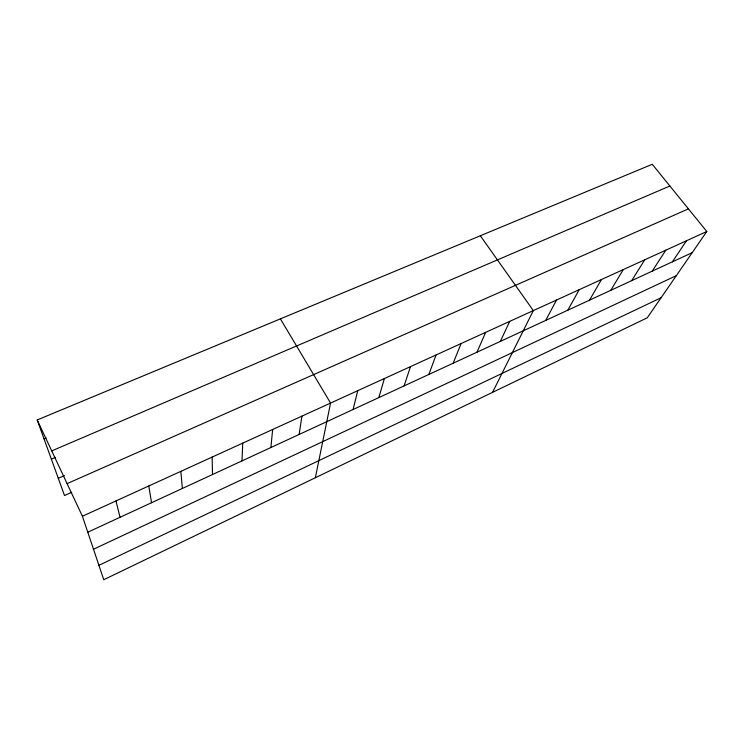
<?xml version="1.0" encoding="UTF-8"?>
<svg xmlns="http://www.w3.org/2000/svg" width="744" height="744" viewBox="0 0 744 744"><rect width="100%" height="100%" fill="white"/><g stroke="black" fill="none" stroke-linecap="round" stroke-linejoin="round"><path stroke-width="1.12" d="M242.014 460.88L242.739 443.126M270.872 447.535L272.667 429.474M299.125 434.468L301.934 416.129M315.363 477.741L330.559 403.071L280.395 318.86M353.075 409.516L357.762 390.665M378.836 397.594L384.397 378.519M404.094 385.913L410.493 366.625M428.86 374.464L436.058 354.962M453.143 363.23L461.103 343.542M476.96 352.21L485.665 332.345M500.331 341.403L509.733 321.362M492.537 392.358L533.336 310.601L480.336 235.755M545.752 320.394L556.484 300.046M567.83 310.183L579.185 289.695M589.508 300.158L601.459 279.53M610.787 290.318L623.314 269.57M631.693 280.646L644.769 259.786M652.218 271.151L665.824 250.179M672.381 261.832L686.498 240.749M706.8 231.496L647.252 317.8L103.76 579.716L82.407 516.243L37.2 419.96L652.256 164.285L706.8 231.496L82.407 516.243M98.924 565.328L661.1 297.73M93.511 549.239L676.352 275.633M87.783 532.211L692.19 252.662M71.703 492.305L64.505 495.513L37.2 419.96M67.09 483.628L688.423 208.859M58.292 478.318L64.486 475.602M51.355 459.132L55.521 457.337M51.727 450.901L669.879 186.009M44.045 438.886L46.147 438.002M115.98 500.935L120.026 517.303M148.781 485.971L151.543 502.721M180.82 471.361L182.373 488.464M212.133 457.086L212.514 474.523"/></g></svg>
